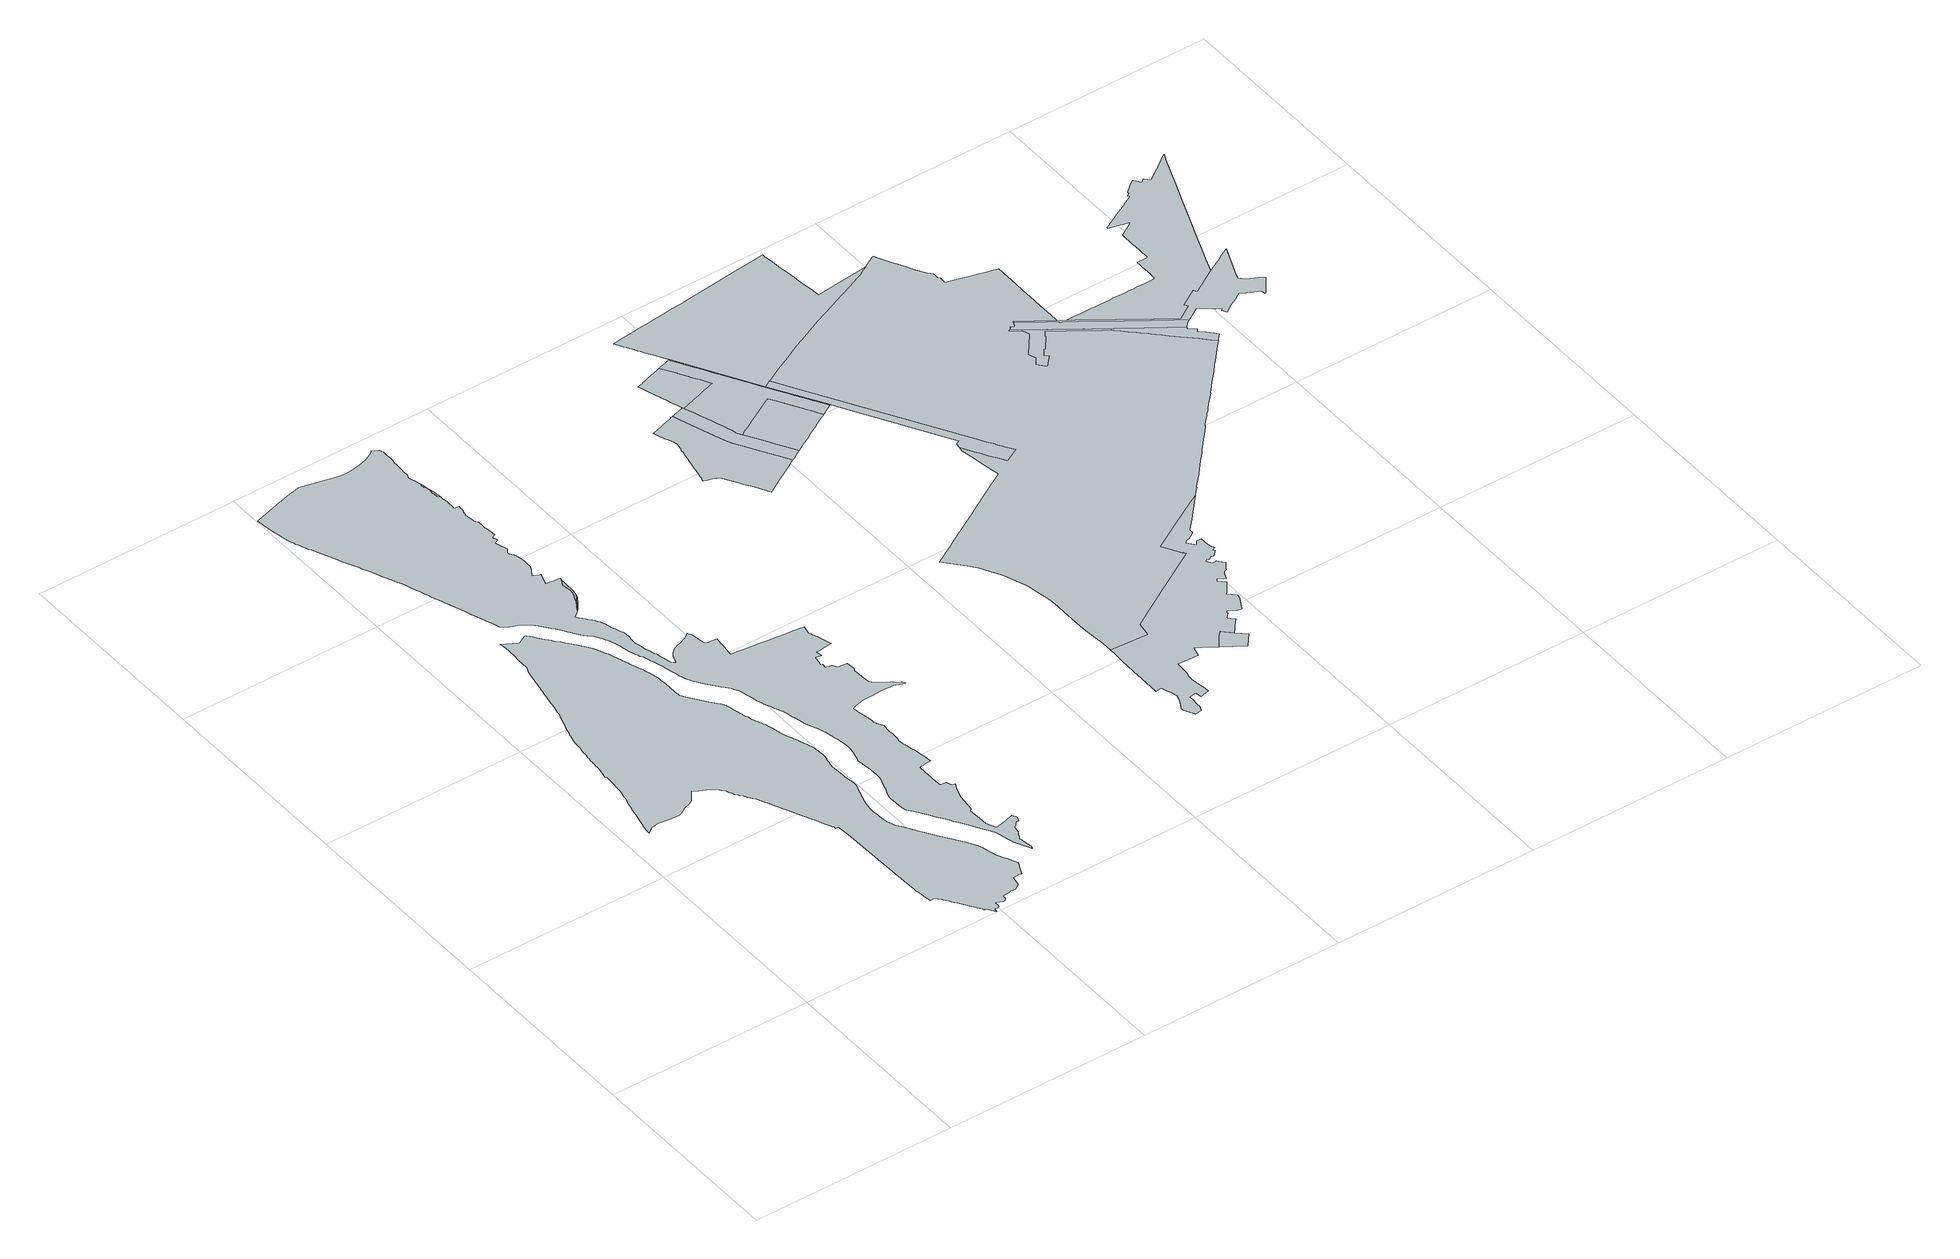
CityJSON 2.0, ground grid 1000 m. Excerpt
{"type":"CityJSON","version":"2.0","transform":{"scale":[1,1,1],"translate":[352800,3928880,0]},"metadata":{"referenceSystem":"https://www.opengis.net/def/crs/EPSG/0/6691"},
"CityObjects":{
"object1":{"type":"GenericCityObject","attributes":{"function":"1","validFromType":"3","custodian":"神奈川県","notificationNumber":"神奈川県告示第446号","prefecture":"14","city":"14150","floorAreaRate":0.8},"geometry":[{"type":"MultiSurface","lod":"1","boundaries":[[[0,1,2,3,4,5,6,7,8,9,10,11,12,13,14,15,16,17,18,19,20,21,22,23,24,25,26,27,28,29,30,31,32,33,34,35,36,37,38,39,40,41,42,43,44,45,46,47,48,49,50,51,52,53,54,55,56,57,58,59,60,61,62,63,64,65,66,67,68,69,70,71,72,73,74,75,76,77,78,79,80,81,82,83,84,85,86,87,88,89,90,91,92,93,94,95,96,97,98,99,100,101,102,103,104,105,106,107,108,109,110,111,112,113,114,115,116,117,118,119,120,121,122,123,124,125,126,127,128,129,130,131,132,133,134,135,136,137,138,139,140,141,142,143,144,145,146,147,148,149,150,151,152,153,154,155,156,157,158,159,160,161,162,163,164,165,166,167,168,169,170,171,172,173,174,175,176,177,178,179,180,181,182,183,184,185,186,187,188,189,190,191,192,193,194,195,196,197,198,199,200,201,202,203,204,205,206,207,208,209,210,211,212,213,214,215,216,217,218,219,220,221,222,223,224,225,226,227,228,229,230,231,232,233,234,235,236,237,238,239,240,241,242,243,244,245,246,247,248,249,250,251,252,253,254,255,256,257,258,259,260,261,262,263,264,265,266,267,268,269,270,271,272,273,274,275,276,277,278,279,280,281,282,283,284,285,286,287,288,289,290,291,292,293,294,295,296,297,298,299,300,301,302,303,304,305,306,307,308,309,310,311,312,313,314,315,316,317,318,319,320,321,322,323,324,325,326,327,328,329,330,331,332,333,334,335,336,337,338,339,340,341,342,343,344,345,346,347,348,349,350,351,352,353,354,355,356,357,358,359,360,361,362,363,364,365,366,367,368,369,370,371,372,373,374,375,376,377,378,379,380,381,382,383,384,385,386,387,388,389,390,391,392,393,394,395,396,397,398,399,400,401,402,403,404,405,406,407,408,409,410,411,412,413,414,415,416,417,418,419,420,421,422,423,424,425,426,427,428,429,430,431,432,433,434,435,436,437,438,439,440,441,442,443,444,445,446,447,448,449]]]}]},
"object2":{"type":"GenericCityObject","attributes":{"function":"1","validFromType":"3","custodian":"神奈川県","notificationNumber":"神奈川県告示第446号","prefecture":"14","city":"14150","floorAreaRate":0.8},"geometry":[{"type":"MultiSurface","lod":"1","boundaries":[[[450,451,452,453,454,455,456,457,458,459,460,461,462,463,464,465,466,467,468,469,470,471,472,473,474,475,476,477,478,479,480,481,482,483,484,485,486,487,488,489,490,491,492,493,494,495,496,497,498,499,500,501,502,503,504,505,506,507,508,509,510,511,512,513,514,515,516,517,518,519,520,521,522,523,524,525,526,527,528,529,530,531,532,533,534,535,536,537,538,539,540,541,542,543,544,545,546,547,548,549,550,551,552,553,554,555,556,557,558,559,560,561,562,563,564,565,566,567,568,569,570,571,572,573,574,575,576,577,578,579,580,581,582,583,584,585,586,587,588,589,590,591,592,593,594,595,596,597,598,599,600,601,602,603,604,605,606,607,608,609,610,611,612,613,614,615,616,617,618,619,620,621,622,623,624,625,626,627,628,629,630,631,632,633,634,635,636,637,638,639,640,641,642,643,644,645,646,647,648,649,650,651,652,653,654,655,656,657,658,659,660,661,662,663,664,665,666,667,668,669,670,671,672,673,674,675,676,677,678,679,680,681,682,683,684,685,686,687,688,689,690,691,692,693,694,695,696,697,698,699,700,701,702,703,704,705,706,707,708,709,710,711,712,713,714,715,716,717,718,719,720,721,722,723,724,725,726,727,728,729,730,731,732,733,734,735,736,737,738,739,740,741,742,743,744,745,746,747,748,749,750,751,752,753,754,755,756,757,758,759,760,761,762,763,764,765,766,767,768,769,770,771,772,773,774,775,776,777,778,779,780,781,782,783,784,785,786,787,788,789,790,791,792,793,794,795,796,797,798,799,800,801,802,803,804,805,806,807,808,809,810,811,812,813,814,815,816,817,818,819,820,821,822,823,824,825,826,827,828,829,830,831,832,833,834,835,836,837,838,839,840,841,842,843,844,845,846,847,848,849,850,851,852,853,854,855,856,857,858,859,860,861,862,863,864,865,866,867,868,869,870,871,872,873,874,875,876,877,878,879,880,881,882,883,884,885,886,887,888,889,890,891,892,893,894,895,896,897,898,899,900,901,902,903,904,905,906,907,908,909,910,911,912,913,914,915,916,917,918,919,920,921,922,923,924,925,926,927,928,929,930,931,932,933,934,935,936,937,938,939,940,941,942,943,944,945,946,947,948,949,950,951,952,953,954,955,956,957,958,959,960,961,962,963,964,965,966,967,968,969,970,971,972,973,974,975,976,977,978,979,980,981,982,983,984,985,986,987,988,989,990,991,992,993,994,995,996,997,998,999,1000,1001,1002,1003,1004,1005,1006,1007,1008,1009,1010,1011,1012,1013,1014,1015,1016,1017,1018,1019,1020,1021,1022,1023,1024,1025,1026,1027,1028,1029,1030,1031,1032,1033,1034,1035,1036,1037,1038,1039,1040,1041,1042,1043,1044,1045,1046,1047,1048,1049,1050,1051,1052,1053,1054,1055,1056,1057,1058,1059,1060,1061,1062,1063,1064,1065,1066,1067,1068,1069,1070,1071,1072,1073,1074,1075,1076,1077,1078,1079,1080,1081,1082,1083,1084,1085,1086,1087,1088,1089,1090,1091,1092,1093,1094,1095,1096,1097,1098,1099,1100,1101,1102,1103,1104]]]}]},
"object3":{"type":"GenericCityObject","attributes":{"function":"1","validFromType":"3","custodian":"神奈川県","notificationNumber":"神奈川県告示第985号","prefecture":"14","city":"14150","floorAreaRate":0.8},"geometry":[{"type":"MultiSurface","lod":"1","boundaries":[[[1105,1106,1107,1108,1109,1110,1111,1112,1113,1114,1115,992]]]}]},
"object4":{"type":"GenericCityObject","attributes":{"function":"1","validFromType":"3","custodian":"神奈川県","notificationNumber":"神奈川県告示第446号","prefecture":"14","city":"14150","floorAreaRate":0.8},"geometry":[{"type":"MultiSurface","lod":"1","boundaries":[[[1116,1117,1118,1119,1120,1121,1002,1001,1000,999,998,997,996,995,994,993,992,1115,1114,1113,1112,1111,1110]]]}]},
"object5":{"type":"GenericCityObject","attributes":{"function":"1","validFromType":"3","custodian":"神奈川県","notificationNumber":"神奈川県告示第11号","prefecture":"14","city":"14150","floorAreaRate":0.8},"geometry":[{"type":"MultiSurface","lod":"1","boundaries":[[[1122,1123,1124,1125,1126,1127,1104,1103,1102,1101,1100,1099,1098,1097,1096,1095,1094,1093,1092,1091]]]}]},
"object6":{"type":"GenericCityObject","attributes":{"function":"12","validFromType":"3","custodian":"相模原市","notificationNumber":"相模原市告示第274号","prefecture":"14","city":"14150","floorAreaRate":2},"geometry":[{"type":"MultiSurface","lod":"1","boundaries":[[[1128,1129,1130,1131,1132,1133,1134,1135,1136,1137,1138,1139,1140,1141,1142,1143,1144,1145,1146,1147,1148,1149,1150,1151,1152,1153,1154,1155,1156,1157,1158,1159,1160,1161,1162,1163,1164,1165,1166,1167,1168,1169,1170,1171,1172,1173,1174,1175,1176,1177,1178,1179,1180,1181,1182,1183,1184,1185,1186,1187,1188,1189,1190,1191,1192,1193,1194,1195,1196,1197,1198,1199,1200,1201,1202,1203,1204,1205,1206,1207,1208,1209,1210,1211,1212,1213,1214,1215,1216,1217,1218,1219,1220,1221,1222,1223,1224,1225]]]}]},
"object7":{"type":"GenericCityObject","attributes":{"function":"11","validFromType":"3","custodian":"相模原市","notificationNumber":"相模原市告示第274号","prefecture":"14","city":"14150","floorAreaRate":2},"geometry":[{"type":"MultiSurface","lod":"1","boundaries":[[[1226,1227,1228,1229,1230,1231,1232,1233,1234,1235,1236,1237,1238,1239,1240,1241,1242,1243,1244,1245,1246,1130,1129,1128,1225,1224,1223,1222,1221,1220,1247,1248,1249,1250,1251,1252,1253,1254,1255,1256,1257,1258]]]}]},
"object8":{"type":"GenericCityObject","attributes":{"function":"3","validFromType":"3","custodian":"相模原市","notificationNumber":"相模原市告示第274号","prefecture":"14","city":"14150","floorAreaRate":2},"geometry":[{"type":"MultiSurface","lod":"1","boundaries":[[[1259,1260,1261,1262,1263,1264,1265,1266,1267,1268,1269,1270,1271,1272,1273,1274,1275,1276,1277,1278,1279,1280,1281,1282,1283,1284,1285,1286,1287,1288,1289,1290,1291,1292,1293,1239,1238,1294,1295,1296,1297,1298,1299,1300,1301,1302,1303,1304,1305,1306,1307,1308]]]}]},
"object9":{"type":"GenericCityObject","attributes":{"function":"3","validFromType":"3","custodian":"相模原市","notificationNumber":"相模原市告示第274号","prefecture":"14","city":"14150","floorAreaRate":2},"geometry":[{"type":"MultiSurface","lod":"1","boundaries":[[[1309,1310,1311,1312,1313,1314,1315,1316,1317,1318,1319,1320,1321,1322,1323,1324,1325,1326,1327,1328,1258,1257,1256,1255,1254,1253,1252,1329,1330,1331,1332,1333,1334,1335,1336,1337,1338,1339,1340,1341,1342,1343,1344,1345,1346,1347]]]}]},
"object10":{"type":"GenericCityObject","attributes":{"function":"9","validFromType":"3","custodian":"神奈川県","notificationNumber":"神奈川県告示第11号","prefecture":"14","city":"14150","floorAreaRate":2},"geometry":[{"type":"MultiSurface","lod":"1","boundaries":[[[1348,1349,1350,1351,1352,1353,1354,1355,1356,1357]]]}]},
"object11":{"type":"GenericCityObject","attributes":{"function":"6","validFromType":"3","custodian":"相模原市","notificationNumber":"相模原市告示第274号","prefecture":"14","city":"14150","floorAreaRate":2},"geometry":[{"type":"MultiSurface","lod":"1","boundaries":[[[1358,1359,1360,1361,1362,1363,1364,1365,1366,1367,1368,1369,1370,1371,1372,1373,1374,1375,1376,1377,1378,1379,1380,1381,1382,1383,1384,1385,1386,1387,1388,1389,1390,1391,1392,1393,1267,1266,1265,1264,1263,1262,1261,1260,1259,1308,1307,1306,1305,1304,1303,1302,1301,1300,1299,1298,1297,1296,1295,1294,1238,1237,1236,1235,1234,1233,1232,1231,1230,1229,1228,1227,1226,1258,1328,1327,1326,1325,1324,1323,1322,1321,1320,1319,1318,1317,1316,1315,1314,1313,1312,1311,1310,1309,1347,1394,1395]]]}]},
"object12":{"type":"GenericCityObject","attributes":{"function":"5","validFromType":"3","custodian":"神奈川県","notificationNumber":"神奈川県告示第11号","prefecture":"14","city":"14150","floorAreaRate":2},"geometry":[{"type":"MultiSurface","lod":"1","boundaries":[[[1351,1350,1349,1348,1357,1396,1397,1398,1399,1400,1401,1402,1403,1404,1405,1406,1407,1408,1409,1410,1411,1412,1413,1414,1415,1416,1417,1418,1419,1420,1421,1422,1423,1424,1425,1426,1427,1428,1429,1430,1431,1432,1433,1434,1435,1436,1437,1438,1439,1440,1441,1442,1443,1444,1445,1446,1447,1448,1449,1450,1451,1452,1453,1454,1455,1456,1457,1458,1459,1460,1461,1462,1463,1464,1465,1466,1467,1468,1469,1470,1471,1472,1473,1474,1475,1476,1477,1478,1479,1480,1481,1482,1483,1484,1485,1486,1487,1488,1489,1490,1491,1492,1493,1494,1495,1496,1497,1498,1499,1500,1501,1502,1503,1504,1505,1506,1507,1508,1509,1510,1511,1512,1513,1514,1515,1516,1517,1518,1519,1520,1521,1522,1523,1524,1525,1526,1527,1528,1529,1530,1531,1532,1533,1534,1535,1536,1537,1538,1539,1540,1541,1542,1543,1544,1352]]]}]},
"object13":{"type":"GenericCityObject","attributes":{"function":"11","validFromType":"3","custodian":"相模原市","notificationNumber":"相模原市告示第274号","prefecture":"14","city":"14150","floorAreaRate":2},"geometry":[{"type":"MultiSurface","lod":"1","boundaries":[[[1386,1385,1384,1383,1382,1381,1380,1379,1378,1377,1376,1375,1374,1373,1372,1371,1370,1369,1545,1546]]]}]},
"object14":{"type":"GenericCityObject","attributes":{"function":"4","validFromType":"3","custodian":"相模原市","notificationNumber":"相模原市告示第274号","prefecture":"14","city":"14150","floorAreaRate":2},"geometry":[{"type":"MultiSurface","lod":"1","boundaries":[[[1369,1368,1367,1366,1365,1364,1363,1362,1361,1360,1359,1358,1395,1547,1545]]]}]},
"object15":{"type":"GenericCityObject","attributes":{"function":"4","validFromType":"3","custodian":"神奈川県","notificationNumber":"神奈川県告示第446号","prefecture":"14","city":"14150","floorAreaRate":2},"geometry":[{"type":"MultiSurface","lod":"1","boundaries":[[[1548,1549,1550,1551,1552,1553,1554,1555,1556,1557,1558,1559,1560,1561,1562,1563,1564,1565,1566,1567,1568,1569,1570,1571,1572,1573,1574,1575,1576,1577,1578,1579,1580,1545,1547]]]}]},
"object16":{"type":"GenericCityObject","attributes":{"function":"11","validFromType":"3","custodian":"神奈川県","notificationNumber":"神奈川県告示第11号","prefecture":"14","city":"14150","floorAreaRate":2},"geometry":[{"type":"MultiSurface","lod":"1","boundaries":[[[1580,1581,1582,1583,1584,1585,1586,1587,1588,1589,1590,1591,1592,1593,1594,1595,1596,1597,1598,1599,1600,1601,1602,1603,1604,1605,1606,1607,1608,1609,1610,1611,1612,1613,1614,1615,1616,1617,1618,1619,1620,1621,1622,1623,1624,1625,1626,1627,1628,1629,1630,1631,1632,1633,1634,1635,1636,1637,1638,1639,1640,1641,1642,1643,1644,1645,1646,1647,1648,1649,1650,1546,1545]]]}]},
"object17":{"type":"GenericCityObject","attributes":{"function":"3","validFromType":"3","custodian":"神奈川県","notificationNumber":"神奈川県告示第446号","prefecture":"14","city":"14150","floorAreaRate":2},"geometry":[{"type":"MultiSurface","lod":"1","boundaries":[[[1651,1652,1653,1654,1655,1656,1657,1658,1659,1660,1661,1662,1663,1664,1665,1666,1667,1668,1669,1670,1671,1672,1673,1674,1675,1676,1677,1678,1679,1680,1681,1682,1683,1684,1685,1686,1687,1688,1689,1690,1691,1692,1693,1694,1695,1696,1697,1698,1699,1700,1701,1702,1703,1704,1705,1706,1707,1708,1709,1596,1595,1594,1593,1592,1591,1590,1589,1588,1587,1586,1585,1584,1583,1582,1581,1580,1579,1578,1577,1576,1575,1574,1573,1572,1571,1570,1569,1568,1567,1566,1565,1564,1563,1562,1561,1560,1559,1558,1557,1556,1710,1711,1712,1713,1714,1715,1716,1717,1718,1719,1720,1721,1722,1723,1724,1725,1726,1727,1728,1729,1730,1731,1732,1733,1734,1735,1736,1737,1738,1739,1740,1741,1742,1493,1492,1491,1490,1489,1488,1487,1486,1485,1484,1483,1482,1481,1480,1479,1743,1744,1745,1746,1747,1748,1749,1750,1751,1752,1753,1754,1755,1756,1757,1758,1759,1760,1761,1762,1763,1764,1765,1766,1767,1768,1769,1770,1771,1772,1773,1774,1775,1776,1777,1778,1779,1780,1781,1782,1783,1784,1785,1786,1787,1788,1789,1790,1791,1792,1793,1794,1795,1796,1797,1798,1799,1800,1801,1802,1803,1804,1805,1806,1807,1808,1809,1810,1811,1812,1813,1814,1815,1816,1817,1818,1819,1820,1821,1822,1823,1824,1825,1826,1827,1828]]]}]},
"object18":{"type":"GenericCityObject","attributes":{"function":"9","validFromType":"3","custodian":"神奈川県","notificationNumber":"神奈川県告示第11号","prefecture":"14","city":"14150","floorAreaRate":2},"geometry":[{"type":"MultiSurface","lod":"1","boundaries":[[[1827,1826,1825,1824,1823,1822,1821,1820,1819,1818,1817,1816,1815,1814,1813,1812,1811,1810,1809,1808,1807,1806,1805,1804,1803,1802,1801,1800,1799,1798,1797,1796,1795,1794,1793,1792,1791,1790,1789,1788,1787,1786,1829,1830,1831,1832,1833,1834,1835,1836,1837,1838,1839,1840,1841,1842,1843,1844,1845,1846,1847,1848,1849,1850,1851,1852,1853,1854,1855,1856,1857,1858,1859,1860,1861,1862,1863,1864,1865,1866,1867,1868,1869,1870,1871,1872,1873,1874,1875,1876,1877,1878,1879,1880,1881,1882,1883,1828]]]}]},
"object19":{"type":"GenericCityObject","attributes":{"function":"9","validFromType":"3","custodian":"神奈川県","notificationNumber":"神奈川県告示第11号","prefecture":"14","city":"14150","floorAreaRate":3},"geometry":[{"type":"MultiSurface","lod":"1","boundaries":[[[1884,1885,1886,1887,1888,1889,1890,1891,1892,1893,1894,1895,1896,1897,1898,1899,1900,1901,1902,1903,1904,1905,1906,1907,1908,1909,1910,1911,1912,1913,1914,1915,1916,1917,1918,1919,1920,1921,1922,1923,1924,1925,1926,1927,1928,1929,1930,1931,1932,1933,1934,1935,1936,1937,1938,1939,1940,1941,1655,1654,1653,1652,1651,1828,1883,1882,1881,1880,1879,1878,1877,1876,1875,1874,1873,1872,1871,1870,1869,1868,1867,1866,1865,1864,1863,1862,1861,1860,1859,1858,1857,1856,1855,1854,1853,1852,1851,1850,1849,1848,1847,1846,1845,1844,1843,1842,1841,1840]]]}]},
"object20":{"type":"GenericCityObject","attributes":{"function":"9","validFromType":"3","custodian":"神奈川県","notificationNumber":"神奈川県告示第11号","prefecture":"14","city":"14150","floorAreaRate":2},"geometry":[{"type":"MultiSurface","lod":"1","boundaries":[[[1942,1943,1944,1945,1946,1947,1948,1949,1950,1951,1952,1953,1954,1955,1956,1957,1958,1959,1960,1961,1962,1963,1658,1657,1656,1655,1941,1940,1939,1938,1937,1936,1935,1934,1933,1932,1931,1930,1929,1928,1927,1926,1925,1924,1923,1922,1921,1920,1919,1918,1917,1916,1915,1914,1913,1912,1911,1910,1909,1908,1907,1906,1905,1904,1903,1902,1901,1900,1899,1898,1897,1896,1895,1894,1893,1892,1891,1890,1889,1888,1887,1964,1965,1966,1967,1968,1969,1970,1971,1972,1973,1974,1975,1976,1977,1978,1979,1980,1981]]]}]},
"object21":{"type":"GenericCityObject","attributes":{"function":"3","validFromType":"3","custodian":"神奈川県","notificationNumber":"神奈川県告示第446号","prefecture":"14","city":"14150","floorAreaRate":2},"geometry":[{"type":"MultiSurface","lod":"1","boundaries":[[[1982,1983,1984,1985,1986,1987,1988,1989,1990,1991,1992,1993,1994,1995,1996,1997,1998,1999,2000,2001,2002,2003,2004,2005,2006,2007,2008,2009,2010,2011,2012,2013,2014,2015,2016,2017,2018,2019,2020,2021,2022,2023,2024,2025,2026,2027,2028,2029,2030,2031,2032,2033,2034,2035,2036,2037,2038,2039,2040,2041,2042,2043,2044,2045,2046,2047,2048,2049,2050,2051,2052,2053,2054,2055,2056,2057,2058,2059,2060,2061,2062,2063,2064,2065,2066,2067,2068,2069,2070,2071,2072,2073,2074,2075,2076,2077,1963,1962,1961,1960,1959,1958,1957,1956,1955,1954,1953]]]}]}
},
"vertices":[
[334,2390,0],[332,2386,0],[330,2381,0],[328,2367,0],[325,2351,0],[320,2329,0],[318,2317,0],[316,2305,0],[315,2304,0],[313,2289,0],[311,2282,0],[309,2269,0],[306,2257,0],[304,2245,0],[301,2231,0],[299,2219,0],[297,2211,0],[295,2202,0],[293,2188,0],[290,2176,0],[289,2167,0],[285,2148,0],[283,2138,0],[280,2127,0],[278,2113,0],[277,2108,0],[275,2100,0],[271,2087,0],[268,2078,0],[264,2067,0],[258,2049,0],[256,2041,0],[253,2032,0],[249,2021,0],[246,2012,0],[242,2001,0],[239,1989,0],[236,1978,0],[232,1966,0],[230,1958,0],[228,1951,0],[226,1941,0],[223,1930,0],[222,1925,0],[219,1909,0],[218,1899,0],[217,1883,0],[215,1873,0],[212,1854,0],[210,1840,0],[209,1829,0],[209,1822,0],[207,1812,0],[206,1802,0],[205,1793,0],[203,1785,0],[202,1776,0],[202,1768,0],[201,1760,0],[201,1753,0],[201,1747,0],[200,1725,0],[199,1717,0],[199,1714,0],[187,1660,0],[195,1658,0],[194,1632,0],[193,1625,0],[191,1609,0],[190,1598,0],[189,1588,0],[188,1579,0],[186,1564,0],[185,1552,0],[183,1540,0],[180,1527,0],[177,1512,0],[175,1501,0],[172,1489,0],[166,1465,0],[159,1443,0],[156,1432,0],[150,1406,0],[144,1379,0],[137,1352,0],[135,1341,0],[132,1328,0],[129,1314,0],[127,1302,0],[124,1289,0],[123,1277,0],[122,1265,0],[128,1268,0],[134,1273,0],[141,1278,0],[149,1285,0],[154,1287,0],[163,1287,0],[173,1289,0],[179,1292,0],[193,1291,0],[236,1286,0],[252,1284,0],[290,1281,0],[304,1287,0],[312,1291,0],[331,1302,0],[342,1309,0],[352,1312,0],[371,1318,0],[376,1321,0],[380,1323,0],[385,1327,0],[390,1333,0],[420,1376,0],[449,1360,0],[463,1352,0],[477,1346,0],[506,1328,0],[512,1324,0],[516,1320,0],[521,1313,0],[526,1307,0],[534,1300,0],[536,1297,0],[539,1290,0],[544,1277,0],[550,1263,0],[555,1254,0],[563,1242,0],[567,1236,0],[573,1229,0],[581,1215,0],[586,1207,0],[594,1196,0],[600,1188,0],[608,1177,0],[611,1171,0],[621,1149,0],[627,1136,0],[634,1122,0],[645,1095,0],[653,1079,0],[659,1064,0],[668,1045,0],[674,1032,0],[679,1021,0],[687,1003,0],[693,990,0],[699,976,0],[706,960,0],[714,943,0],[719,932,0],[726,917,0],[742,879,0],[754,853,0],[758,844,0],[761,844,0],[762,829,0],[767,830,0],[771,829,0],[776,830,0],[779,767,0],[783,605,0],[790,370,0],[792,318,0],[792,317,0],[792,315,0],[792,314,0],[792,312,0],[792,311,0],[792,310,0],[792,308,0],[793,306,0],[793,304,0],[793,302,0],[794,292,0],[794,290,0],[794,288,0],[796,272,0],[797,268,0],[797,266,0],[797,264,0],[802,224,0],[811,223,0],[817,224,0],[824,223,0],[831,217,0],[835,213,0],[841,206,0],[849,193,0],[855,184,0],[862,174,0],[869,164,0],[875,155,0],[882,143,0],[893,127,0],[902,113,0],[907,105,0],[917,90,0],[923,81,0],[931,68,0],[937,58,0],[943,50,0],[948,41,0],[953,46,0],[957,40,0],[962,32,0],[969,21,0],[980,6,0],[981,3,0],[981,7,0],[982,12,0],[982,15,0],[983,19,0],[983,20,0],[984,21,0],[988,21,0],[999,20,0],[1002,20,0],[1005,21,0],[1007,23,0],[1007,26,0],[1008,30,0],[1009,34,0],[1009,39,0],[1008,52,0],[1014,50,0],[1043,39,0],[1046,39,0],[1048,39,0],[1050,40,0],[1052,41,0],[1053,42,0],[1055,44,0],[1056,45,0],[1057,47,0],[1059,49,0],[1060,51,0],[1060,53,0],[1060,54,0],[1062,67,0],[1064,68,0],[1089,71,0],[1096,72,0],[1099,72,0],[1105,75,0],[1108,77,0],[1111,75,0],[1112,75,0],[1114,72,0],[1127,72,0],[1157,91,0],[1163,135,0],[1201,142,0],[1205,139,0],[1207,138,0],[1208,137,0],[1219,163,0],[1239,202,0],[1238,205,0],[1229,224,0],[1215,252,0],[1208,268,0],[1200,285,0],[1194,299,0],[1189,318,0],[1184,336,0],[1180,355,0],[1178,366,0],[1172,382,0],[1164,401,0],[1144,434,0],[1096,505,0],[1078,531,0],[1064,552,0],[1055,566,0],[1045,581,0],[1036,596,0],[1025,615,0],[1018,626,0],[1012,636,0],[1005,647,0],[999,657,0],[992,669,0],[987,676,0],[974,697,0],[968,708,0],[964,717,0],[960,729,0],[956,742,0],[954,752,0],[953,770,0],[952,788,0],[951,798,0],[950,825,0],[950,845,0],[953,866,0],[956,884,0],[960,900,0],[968,924,0],[972,937,0],[978,953,0],[981,966,0],[987,982,0],[991,991,0],[994,1001,0],[995,1007,0],[995,1012,0],[995,1019,0],[994,1027,0],[993,1040,0],[991,1051,0],[990,1060,0],[989,1073,0],[988,1088,0],[987,1099,0],[986,1117,0],[985,1129,0],[984,1145,0],[985,1156,0],[988,1173,0],[990,1185,0],[993,1201,0],[996,1213,0],[999,1229,0],[1000,1240,0],[1000,1247,0],[998,1263,0],[997,1271,0],[996,1281,0],[996,1296,0],[994,1307,0],[992,1313,0],[988,1324,0],[986,1331,0],[983,1339,0],[979,1349,0],[973,1368,0],[971,1374,0],[965,1388,0],[961,1399,0],[957,1409,0],[952,1423,0],[948,1433,0],[944,1449,0],[941,1459,0],[938,1473,0],[934,1486,0],[932,1500,0],[928,1514,0],[926,1526,0],[924,1535,0],[922,1539,0],[918,1548,0],[914,1556,0],[911,1564,0],[907,1575,0],[903,1583,0],[900,1593,0],[898,1599,0],[895,1607,0],[892,1620,0],[890,1625,0],[888,1634,0],[885,1644,0],[883,1651,0],[880,1661,0],[877,1677,0],[874,1692,0],[870,1709,0],[867,1724,0],[864,1733,0],[861,1740,0],[857,1746,0],[852,1755,0],[842,1768,0],[835,1775,0],[827,1786,0],[819,1797,0],[762,1878,0],[752,1891,0],[746,1897,0],[746,1912,0],[745,1931,0],[745,1933,0],[745,1993,0],[745,2007,0],[744,2018,0],[743,2029,0],[742,2042,0],[740,2059,0],[737,2071,0],[733,2091,0],[726,2112,0],[723,2124,0],[720,2131,0],[715,2145,0],[711,2159,0],[707,2171,0],[702,2183,0],[699,2194,0],[695,2208,0],[689,2224,0],[687,2231,0],[684,2238,0],[681,2248,0],[674,2271,0],[671,2279,0],[667,2289,0],[667,2290,0],[661,2305,0],[653,2323,0],[646,2338,0],[637,2355,0],[626,2372,0],[616,2388,0],[609,2398,0],[597,2413,0],[582,2432,0],[566,2453,0],[555,2468,0],[550,2473,0],[548,2476,0],[539,2487,0],[529,2500,0],[522,2509,0],[512,2523,0],[498,2540,0],[491,2550,0],[486,2555,0],[484,2558,0],[480,2563,0],[477,2568,0],[473,2572,0],[469,2577,0],[468,2579,0],[467,2580,0],[464,2584,0],[462,2587,0],[461,2588,0],[452,2584,0],[415,2564,0],[346,2605,0],[346,2600,0],[346,2594,0],[351,2554,0],[349,2501,0],[346,2484,0],[346,2417,0],
[689,3637,0],[684,3655,0],[682,3665,0],[678,3677,0],[673,3692,0],[679,3702,0],[680,3704,0],[681,3709,0],[681,3716,0],[680,3725,0],[680,3730,0],[680,3734,0],[680,3738,0],[681,3742,0],[682,3745,0],[682,3753,0],[684,3782,0],[684,3794,0],[684,3801,0],[684,3805,0],[688,3823,0],[689,3827,0],[689,3834,0],[689,3839,0],[689,3844,0],[688,3849,0],[688,3860,0],[689,3875,0],[689,3886,0],[686,3891,0],[683,3898,0],[680,3904,0],[676,3906,0],[665,3913,0],[657,3918,0],[653,3921,0],[649,3918,0],[641,3911,0],[621,3899,0],[603,3891,0],[580,3883,0],[558,3878,0],[543,3875,0],[517,3871,0],[500,3869,0],[474,3867,0],[466,3868,0],[454,3869,0],[441,3871,0],[273,3910,0],[219,3898,0],[132,3876,0],[86,3863,0],[63,3856,0],[43,3850,0],[17,3842,0],[6,3839,0],[8,3824,0],[11,3807,0],[12,3792,0],[16,3762,0],[18,3749,0],[20,3734,0],[23,3715,0],[26,3698,0],[30,3678,0],[34,3665,0],[37,3651,0],[43,3636,0],[46,3625,0],[53,3609,0],[59,3594,0],[64,3582,0],[70,3568,0],[76,3556,0],[88,3528,0],[96,3509,0],[104,3492,0],[119,3458,0],[125,3445,0],[131,3431,0],[138,3413,0],[144,3400,0],[150,3386,0],[158,3368,0],[168,3348,0],[174,3331,0],[181,3315,0],[190,3296,0],[201,3270,0],[210,3248,0],[218,3230,0],[227,3212,0],[234,3194,0],[241,3178,0],[247,3162,0],[256,3140,0],[262,3121,0],[273,3090,0],[278,3076,0],[286,3053,0],[293,3033,0],[297,3020,0],[304,2999,0],[313,2974,0],[320,2956,0],[328,2931,0],[337,2906,0],[346,2882,0],[354,2856,0],[364,2828,0],[373,2803,0],[378,2786,0],[389,2756,0],[396,2737,0],[403,2716,0],[410,2698,0],[414,2692,0],[419,2688,0],[431,2679,0],[442,2673,0],[457,2667,0],[475,2660,0],[500,2646,0],[511,2639,0],[519,2633,0],[527,2625,0],[534,2617,0],[543,2606,0],[550,2597,0],[557,2589,0],[564,2580,0],[576,2563,0],[583,2555,0],[593,2541,0],[604,2524,0],[610,2516,0],[618,2504,0],[625,2493,0],[633,2480,0],[638,2472,0],[644,2464,0],[650,2456,0],[658,2447,0],[670,2434,0],[677,2427,0],[687,2414,0],[697,2400,0],[703,2392,0],[710,2379,0],[715,2369,0],[720,2360,0],[723,2352,0],[726,2345,0],[731,2327,0],[735,2312,0],[738,2301,0],[742,2284,0],[746,2265,0],[749,2252,0],[754,2234,0],[758,2221,0],[762,2212,0],[767,2199,0],[770,2193,0],[774,2186,0],[778,2175,0],[783,2161,0],[786,2149,0],[790,2135,0],[797,2111,0],[802,2095,0],[806,2078,0],[808,2066,0],[812,2048,0],[818,2022,0],[822,2006,0],[827,1989,0],[834,1970,0],[844,1949,0],[851,1936,0],[861,1921,0],[877,1897,0],[883,1888,0],[891,1878,0],[897,1869,0],[905,1859,0],[919,1842,0],[931,1827,0],[940,1816,0],[947,1807,0],[953,1798,0],[958,1790,0],[962,1780,0],[966,1770,0],[969,1760,0],[971,1752,0],[974,1738,0],[979,1717,0],[981,1707,0],[987,1681,0],[991,1670,0],[995,1659,0],[997,1649,0],[1002,1638,0],[1007,1625,0],[1011,1614,0],[1017,1599,0],[1023,1583,0],[1026,1574,0],[1032,1561,0],[1036,1547,0],[1039,1538,0],[1043,1516,0],[1047,1500,0],[1052,1479,0],[1056,1462,0],[1058,1448,0],[1065,1431,0],[1072,1412,0],[1076,1403,0],[1082,1390,0],[1092,1360,0],[1096,1348,0],[1099,1335,0],[1102,1320,0],[1106,1298,0],[1108,1288,0],[1111,1265,0],[1112,1251,0],[1114,1234,0],[1115,1220,0],[1114,1201,0],[1112,1187,0],[1109,1173,0],[1105,1158,0],[1102,1146,0],[1098,1135,0],[1094,1123,0],[1095,1108,0],[1096,1092,0],[1100,1068,0],[1102,1046,0],[1102,1037,0],[1103,1026,0],[1104,1002,0],[1102,985,0],[1100,973,0],[1096,961,0],[1090,945,0],[1085,931,0],[1080,915,0],[1076,904,0],[1071,893,0],[1066,883,0],[1063,871,0],[1061,860,0],[1060,845,0],[1059,828,0],[1060,813,0],[1062,775,0],[1063,765,0],[1067,752,0],[1073,741,0],[1080,733,0],[1087,723,0],[1092,716,0],[1096,711,0],[1101,705,0],[1109,692,0],[1123,669,0],[1145,634,0],[1163,606,0],[1172,591,0],[1182,575,0],[1194,557,0],[1217,519,0],[1229,499,0],[1245,473,0],[1264,442,0],[1272,428,0],[1279,413,0],[1284,394,0],[1295,346,0],[1302,327,0],[1308,309,0],[1323,279,0],[1335,253,0],[1340,242,0],[1341,243,0],[1343,250,0],[1343,257,0],[1342,266,0],[1341,275,0],[1339,289,0],[1338,293,0],[1337,311,0],[1336,322,0],[1336,326,0],[1337,328,0],[1338,330,0],[1339,332,0],[1347,349,0],[1356,362,0],[1362,393,0],[1365,397,0],[1372,402,0],[1379,409,0],[1387,418,0],[1391,422,0],[1393,421,0],[1400,417,0],[1401,421,0],[1403,426,0],[1409,442,0],[1397,461,0],[1393,460,0],[1360,450,0],[1302,437,0],[1280,486,0],[1280,533,0],[1278,543,0],[1276,586,0],[1286,595,0],[1299,684,0],[1314,733,0],[1330,764,0],[1313,767,0],[1304,793,0],[1274,796,0],[1274,826,0],[1274,934,0],[1274,938,0],[1275,938,0],[1276,938,0],[1279,938,0],[1281,939,0],[1285,939,0],[1291,940,0],[1293,940,0],[1300,941,0],[1315,944,0],[1321,945,0],[1323,945,0],[1324,944,0],[1326,944,0],[1336,946,0],[1334,958,0],[1332,977,0],[1330,992,0],[1329,1001,0],[1328,1010,0],[1322,1041,0],[1318,1053,0],[1313,1084,0],[1312,1094,0],[1308,1105,0],[1307,1111,0],[1306,1126,0],[1307,1131,0],[1309,1138,0],[1310,1139,0],[1311,1175,0],[1310,1197,0],[1314,1244,0],[1299,1270,0],[1294,1287,0],[1292,1297,0],[1291,1310,0],[1283,1362,0],[1283,1363,0],[1277,1405,0],[1294,1411,0],[1343,1426,0],[1364,1426,0],[1392,1426,0],[1411,1427,0],[1441,1427,0],[1489,1426,0],[1498,1426,0],[1509,1422,0],[1522,1417,0],[1536,1411,0],[1546,1406,0],[1548,1407,0],[1549,1408,0],[1545,1415,0],[1540,1423,0],[1520,1434,0],[1510,1445,0],[1503,1451,0],[1491,1456,0],[1476,1466,0],[1459,1479,0],[1438,1499,0],[1430,1503,0],[1430,1514,0],[1429,1523,0],[1428,1536,0],[1427,1565,0],[1425,1586,0],[1425,1591,0],[1423,1594,0],[1433,1613,0],[1432,1623,0],[1430,1640,0],[1429,1653,0],[1418,1654,0],[1403,1655,0],[1392,1656,0],[1386,1657,0],[1383,1658,0],[1381,1660,0],[1379,1666,0],[1371,1681,0],[1363,1680,0],[1359,1681,0],[1352,1682,0],[1346,1684,0],[1339,1686,0],[1344,1707,0],[1334,1709,0],[1335,1715,0],[1338,1730,0],[1339,1733,0],[1345,1762,0],[1375,1756,0],[1369,1785,0],[1364,1787,0],[1375,1787,0],[1381,1788,0],[1392,1789,0],[1419,1791,0],[1446,1794,0],[1452,1795,0],[1451,1797,0],[1445,1818,0],[1436,1848,0],[1429,1867,0],[1426,1873,0],[1420,1895,0],[1416,1907,0],[1418,1916,0],[1421,1927,0],[1423,1937,0],[1425,1948,0],[1420,1948,0],[1411,1949,0],[1371,1953,0],[1350,1956,0],[1311,1960,0],[1283,1964,0],[1260,1966,0],[1239,1969,0],[1211,1971,0],[1175,1976,0],[1138,1980,0],[1110,1983,0],[1092,1985,0],[1075,1987,0],[1077,2006,0],[1080,2023,0],[1082,2040,0],[1084,2064,0],[1087,2086,0],[1088,2097,0],[1088,2099,0],[1071,2101,0],[1051,2103,0],[1040,2104,0],[1035,2105,0],[1033,2109,0],[1027,2134,0],[1025,2146,0],[1023,2163,0],[1021,2179,0],[1017,2187,0],[1010,2201,0],[1006,2198,0],[1000,2193,0],[993,2188,0],[982,2182,0],[975,2178,0],[952,2169,0],[934,2164,0],[922,2160,0],[910,2154,0],[897,2143,0],[890,2137,0],[887,2133,0],[880,2122,0],[869,2096,0],[864,2085,0],[860,2076,0],[860,2077,0],[859,2078,0],[855,2084,0],[851,2088,0],[848,2091,0],[844,2095,0],[842,2106,0],[839,2120,0],[836,2134,0],[832,2150,0],[827,2171,0],[826,2175,0],[822,2190,0],[820,2198,0],[818,2202,0],[812,2215,0],[811,2220,0],[810,2223,0],[809,2227,0],[808,2237,0],[807,2246,0],[806,2254,0],[803,2265,0],[799,2276,0],[799,2285,0],[800,2293,0],[801,2309,0],[803,2325,0],[802,2346,0],[802,2354,0],[801,2362,0],[797,2371,0],[794,2382,0],[787,2402,0],[781,2420,0],[777,2435,0],[773,2451,0],[767,2465,0],[763,2474,0],[756,2486,0],[750,2496,0],[743,2505,0],[735,2514,0],[726,2525,0],[707,2549,0],[697,2563,0],[713,2573,0],[728,2586,0],[735,2593,0],[726,2586,0],[748,2621,0],[760,2642,0],[769,2663,0],[779,2685,0],[783,2699,0],[784,2715,0],[782,2733,0],[778,2758,0],[795,2788,0],[796,2799,0],[788,2800,0],[766,2802,0],[742,2805,0],[727,2807,0],[728,2810,0],[731,2817,0],[747,2866,0],[744,2866,0],[742,2866,0],[740,2866,0],[738,2866,0],[735,2868,0],[728,2871,0],[718,2878,0],[711,2881,0],[717,2891,0],[724,2903,0],[729,2910,0],[733,2916,0],[736,2922,0],[741,2933,0],[742,2939,0],[743,2943,0],[743,2951,0],[743,2971,0],[742,2990,0],[741,2998,0],[740,3005,0],[739,3012,0],[737,3017,0],[735,3023,0],[730,3033,0],[724,3043,0],[720,3052,0],[718,3055,0],[718,3057,0],[718,3059,0],[718,3062,0],[720,3065,0],[723,3069,0],[729,3076,0],[732,3080,0],[727,3095,0],[724,3107,0],[721,3117,0],[717,3134,0],[715,3141,0],[730,3149,0],[732,3155,0],[732,3160,0],[728,3169,0],[726,3174,0],[728,3175,0],[733,3179,0],[742,3185,0],[744,3187,0],[743,3204,0],[739,3238,0],[738,3242,0],[738,3246,0],[739,3256,0],[739,3265,0],[739,3271,0],[738,3289,0],[736,3292,0],[732,3297,0],[729,3301,0],[728,3308,0],[726,3320,0],[724,3333,0],[722,3351,0],[722,3356,0],[723,3362,0],[724,3369,0],[726,3376,0],[728,3381,0],[731,3386,0],[732,3390,0],[732,3394,0],[733,3400,0],[733,3405,0],[733,3413,0],[734,3419,0],[710,3421,0],[711,3429,0],[711,3471,0],[709,3502,0],[709,3511,0],[709,3512,0],[698,3527,0],[696,3546,0],[695,3553,0],[696,3565,0],[698,3578,0],[697,3590,0],[694,3595,0],[690,3600,0],[688,3608,0],[687,3618,0],[689,3629,0],[692,3625,0],
[745,2606,0],[761,2629,0],[766,2636,0],[773,2647,0],[782,2661,0],[786,2672,0],[785,2672,0],[780,2661,0],[768,2643,0],[756,2625,0],[744,2608,0],
[787,2675,0],[790,2688,0],[792,2704,0],[792,2720,0],[793,2745,0],[794,2768,0],
[708,3517,0],[707,3532,0],[704,3555,0],[701,3576,0],[698,3591,0],[694,3616,0],
[1836,3210,0],[1799,3322,0],[1788,3357,0],[1785,3356,0],[1780,3355,0],[1767,3350,0],[1750,3345,0],[1745,3343,0],[1733,3340,0],[1725,3337,0],[1716,3334,0],[1699,3329,0],[1692,3327,0],[1685,3324,0],[1682,3323,0],[1677,3322,0],[1676,3322,0],[1669,3319,0],[1660,3317,0],[1662,3312,0],[1665,3302,0],[1667,3297,0],[1680,3261,0],[1682,3258,0],[1688,3242,0],[1692,3231,0],[1694,3227,0],[1698,3215,0],[1699,3211,0],[1700,3210,0],[1700,3208,0],[1700,3205,0],[1700,3202,0],[1692,3164,0],[1691,3164,0],[1689,3154,0],[1689,3152,0],[1686,3137,0],[1685,3135,0],[1683,3125,0],[1678,3099,0],[1676,3092,0],[1669,3060,0],[1668,3056,0],[1665,3039,0],[1664,3037,0],[1662,3027,0],[1661,3020,0],[1656,2997,0],[1653,2985,0],[1652,2979,0],[1650,2968,0],[1647,2958,0],[1645,2948,0],[1653,2946,0],[1658,2945,0],[1663,2945,0],[1667,2943,0],[1670,2943,0],[1672,2942,0],[1675,2941,0],[1692,2936,0],[1695,2934,0],[1699,2932,0],[1701,2930,0],[1710,2924,0],[1717,2916,0],[1719,2914,0],[1725,2908,0],[1732,2895,0],[1733,2894,0],[1736,2888,0],[1745,2872,0],[1761,2844,0],[1767,2833,0],[1774,2823,0],[1788,2799,0],[1804,2771,0],[1826,2733,0],[1831,2725,0],[1838,2729,0],[1863,2743,0],[1869,2747,0],[1876,2751,0],[1884,2756,0],[1902,2766,0],[1936,2786,0],[1963,2801,0],[1975,2808,0],[1981,2812,0],[1996,2821,0],[2020,2835,0],[2024,2837,0],[1991,2892,0],[1953,2959,0],[1913,3026,0],[1886,3071,0],[1870,3106,0],
[1937,3117,0],[1934,3140,0],[1929,3155,0],[1926,3162,0],[1925,3165,0],[1917,3190,0],[1909,3214,0],[1902,3237,0],[1893,3265,0],[1883,3294,0],[1874,3323,0],[1864,3352,0],[1857,3372,0],[1855,3378,0],[1839,3373,0],[1837,3372,0],[1821,3367,0],[1820,3367,0],[1803,3362,0],[1802,3361,0],[1789,3357,0],[2028,2839,0],[2035,2843,0],[2042,2847,0],[2054,2854,0],[2073,2865,0],[2081,2870,0],[2065,2900,0],[2049,2927,0],[2027,2963,0],[2012,2990,0],[1988,3030,0],[1952,3091,0],
[2040,3446,0],[2019,3482,0],[1999,3516,0],[1993,3527,0],[1968,3570,0],[1967,3572,0],[1940,3618,0],[1936,3626,0],[1928,3639,0],[1927,3639,0],[1916,3636,0],[1909,3633,0],[1905,3632,0],[1903,3631,0],[1901,3631,0],[1890,3627,0],[1881,3624,0],[1873,3622,0],[1855,3616,0],[1838,3611,0],[1821,3606,0],[1818,3605,0],[1818,3604,0],[1803,3600,0],[1789,3595,0],[1788,3595,0],[1790,3589,0],[1796,3570,0],[1805,3539,0],[1814,3512,0],[1821,3486,0],[1823,3482,0],[1830,3459,0],[1838,3431,0],[1847,3402,0],[1918,3391,0],[1927,3394,0],[1932,3396,0],[1937,3398,0],[1943,3399,0],[1949,3401,0],[1960,3405,0],[1973,3409,0],[1995,3416,0],[2007,3420,0],[2014,3422,0],[2017,3423,0],[2027,3426,0],[2030,3427,0],[2048,3432,0],
[2296,3005,0],[2270,3049,0],[2268,3053,0],[2242,3098,0],[2237,3107,0],[2229,3121,0],[2212,3150,0],[2210,3154,0],[2184,3198,0],[2179,3207,0],[2174,3215,0],[2100,3174,0],[2060,3151,0],[2054,3149,0],[2034,3137,0],[2018,3128,0],[2001,3119,0],[1985,3110,0],[1981,3107,0],[1972,3102,0],[2086,2873,0],[2091,2876,0],[2105,2884,0],[2127,2897,0],[2155,2913,0],[2182,2929,0],[2190,2933,0],[2203,2940,0],[2211,2945,0],[2214,2947,0],[2218,2949,0],[2225,2953,0],[2226,2954,0],[2228,2955,0],[2231,2957,0],[2248,2967,0],[2262,2975,0],[2280,2985,0],[2301,2997,0],
[2793,899,0],[2782,888,0],[2772,876,0],[2741,836,0],[2732,823,0],[2779,792,0],[2825,761,0],[2831,757,0],[2880,817,0],[2836,858,0],
[2351,3037,0],[2326,3080,0],[2324,3084,0],[2297,3129,0],[2292,3138,0],[2284,3153,0],[2267,3182,0],[2264,3186,0],[2239,3230,0],[2234,3239,0],[2226,3251,0],[2210,3280,0],[2197,3302,0],[2171,3346,0],[2166,3356,0],[2142,3397,0],[2137,3405,0],[2126,3424,0],[2113,3447,0],[2107,3457,0],[2095,3477,0],[2074,3514,0],[2054,3548,0],[2049,3558,0],[2023,3602,0],[2022,3604,0],[1995,3650,0],[1991,3658,0],[1990,3659,0],[1984,3657,0],[1977,3655,0],[1967,3651,0],[1959,3649,0],[1942,3644,0],[1938,3643,0],[1936,3642,0],[2350,3026,0],[2356,3029,0],
[2852,878,0],[2867,896,0],[2875,905,0],[2877,908,0],[2893,926,0],[2878,943,0],[2868,952,0],[2867,953,0],[2889,976,0],[2886,980,0],[2897,993,0],[2930,967,0],[2952,963,0],[2975,1006,0],[2983,1019,0],[2984,1022,0],[2987,1028,0],[2989,1034,0],[2990,1039,0],[2992,1046,0],[2957,1077,0],[2965,1086,0],[2983,1109,0],[2983,1110,0],[2993,1123,0],[3000,1134,0],[3004,1140,0],[2990,1153,0],[2982,1159,0],[2973,1167,0],[2984,1182,0],[3016,1159,0],[3017,1162,0],[3024,1177,0],[3030,1190,0],[3034,1195,0],[3040,1201,0],[3041,1202,0],[3043,1202,0],[3048,1201,0],[3053,1209,0],[3055,1214,0],[3075,1243,0],[3054,1267,0],[3049,1273,0],[3047,1272,0],[3046,1271,0],[3042,1270,0],[3036,1271,0],[3029,1274,0],[3012,1296,0],[3024,1306,0],[3025,1306,0],[3032,1297,0],[3052,1313,0],[3059,1305,0],[3086,1329,0],[3080,1338,0],[3097,1347,0],[3094,1353,0],[3089,1362,0],[3084,1380,0],[3085,1425,0],[3061,1426,0],[3046,1403,0],[3016,1442,0],[3019,1446,0],[3033,1454,0],[3041,1455,0],[3059,1465,0],[3080,1477,0],[3080,1482,0],[3080,1492,0],[3079,1498,0],[3096,1516,0],[3111,1531,0],[3113,1533,0],[3115,1535,0],[3116,1536,0],[3140,1563,0],[3146,1570,0],[3183,1611,0],[3203,1633,0],[3228,1662,0],[3190,1641,0],[3047,1558,0],[2938,1495,0],[2920,1484,0],[2964,1403,0],[2968,1397,0],[2972,1401,0],[2976,1392,0],[2979,1384,0],[2758,1254,0],[2637,1183,0],[2554,1134,0],[2544,1062,0],[2358,1074,0],[2358,1069,0],[2357,1037,0],[2356,985,0],[2354,907,0],[2353,850,0],[2351,747,0],[2383,754,0],[2392,723,0],[2400,701,0],[2405,682,0],[2407,676,0],[2406,673,0],[2404,667,0],[2393,640,0],[2383,619,0],[2371,598,0],[2371,596,0],[2371,591,0],[2373,580,0],[2377,571,0],[2379,566,0],[2383,560,0],[2398,534,0],[2428,538,0],[2441,563,0],[2440,587,0],[2442,608,0],[2443,637,0],[2444,637,0],[2465,639,0],[2469,639,0],[2480,640,0],[2480,633,0],[2482,611,0],[2527,620,0],[2527,625,0],[2524,654,0],[2524,655,0],[2517,722,0],[2518,734,0],[2518,738,0],[2519,745,0],[2524,769,0],[2525,776,0],[2527,805,0],[2529,836,0],[2561,834,0],[2610,831,0],[2630,830,0],[2642,880,0],[2698,846,0],
[2213,3282,0],[1994,3660,0],
[2359,3031,0],
[2430,2909,0],[2487,2811,0],[2554,2694,0],[2555,2694,0],[2555,2693,0],[2614,2590,0],[2652,2527,0],[2630,2516,0],[2627,2490,0],[2641,2465,0],[2661,2432,0],[2676,2407,0],[2693,2377,0],[2714,2342,0],[2728,2320,0],[2735,2310,0],[2738,2306,0],[2807,2343,0],[2795,2360,0],[2781,2384,0],[2773,2395,0],[2768,2404,0],[2763,2413,0],[2754,2428,0],[2748,2439,0],[2742,2447,0],[2730,2468,0],[2715,2495,0],[2704,2516,0],[2681,2551,0],[2286,3235,0],[2259,3281,0],[2247,3302,0],
[2323,3343,0],[2393,3378,0],[2473,3418,0],[2508,3433,0],[2552,3455,0],[2636,3493,0],[2740,3537,0],[2773,3551,0],[2819,3571,0],[2872,3593,0],[2907,3608,0],[2930,3618,0],[2953,3627,0],[2974,3639,0],[2995,3651,0],[3002,3655,0],[2989,3654,0],[2810,3634,0],[2740,3627,0],[2738,3647,0],[2736,3664,0],[2734,3684,0],[2731,3714,0],[2727,3749,0],[2724,3776,0],[2721,3811,0],[2718,3836,0],[2716,3855,0],[2714,3873,0],[2709,3922,0],[2705,3956,0],[2705,3960,0],[2704,3970,0],[2681,3967,0],[2669,3966,0],[2569,3955,0],[2526,3950,0],[2492,3947,0],[2405,3937,0],[2371,3933,0],[2256,3920,0],[2237,3919,0],[2200,3915,0],[2174,3912,0],[2137,3908,0],[2103,3904,0],[2084,3902,0],[2072,3900,0],[2017,3895,0],[1962,3889,0],[1919,3884,0],[1883,3880,0],[1869,3878,0],[1870,3876,0],[1892,3838,0],[1896,3832,0],[1899,3826,0],[1906,3814,0],[1915,3798,0],[1923,3784,0],[1930,3772,0],[1940,3755,0],[1953,3733,0],[1963,3715,0],[1966,3710,0],[1970,3703,0],[1975,3695,0],[1979,3688,0],[1986,3675,0],[1993,3663,0],
[3254,2984,0],[3254,2992,0],[3270,2981,0],[3282,3001,0],[3283,3004,0],[3286,3015,0],[3359,2962,0],[3436,2908,0],[3436,2921,0],[3436,2979,0],[3436,3001,0],[3436,3031,0],[3437,3064,0],[3437,3100,0],[3437,3148,0],[3438,3197,0],[3438,3225,0],[3438,3260,0],[3438,3277,0],[3438,3296,0],[3439,3318,0],[3432,3320,0],[3418,3324,0],[3389,3331,0],[3373,3335,0],[3360,3339,0],[3328,3347,0],[3313,3351,0],[3276,3361,0],[3232,3373,0],[3209,3379,0],[3208,3388,0],[3208,3395,0],[3208,3403,0],[3209,3410,0],[3210,3416,0],[3202,3419,0],[3202,3426,0],[3202,3435,0],[3202,3447,0],[3202,3452,0],[3199,3454,0],[3197,3456,0],[3195,3458,0],[3195,3459,0],[3194,3459,0],[3192,3462,0],[3191,3464,0],[3190,3466,0],[3188,3466,0],[3178,3482,0],[3157,3519,0],[3129,3573,0],[3103,3622,0],[3078,3672,0],[3069,3690,0],[3069,3691,0],[3062,3688,0],[3031,3671,0],[2624,2471,0],[2624,2468,0],[2632,2417,0],[2635,2404,0],[2637,2382,0],[2644,2333,0],[2656,2258,0],[2653,2256,0],[2559,2202,0],[2435,2129,0],[2412,2116,0],[2269,2032,0],[2212,1999,0],[2125,1949,0],[2201,1859,0],[2231,1821,0],[2257,1775,0],[2283,1728,0],[2293,1701,0],[2313,1647,0],[2323,1617,0],[2327,1603,0],[2333,1569,0],[2343,1512,0],[2348,1472,0],[2348,1461,0],[2349,1431,0],[2348,1380,0],[2348,1335,0],[2348,1268,0],[2351,1223,0],[2355,1172,0],[2358,1126,0],[3234,1669,0],[3264,1701,0],[3268,1707,0],[3298,1739,0],[3312,1754,0],[3320,1762,0],[3323,1766,0],[3324,1766,0],[3379,1830,0],[3410,1864,0],[3416,1871,0],[3421,1877,0],[3440,1899,0],[3451,1910,0],[3455,1915,0],[3471,1934,0],[3493,1957,0],[3525,1994,0],[3532,2005,0],[3554,2029,0],[3560,2035,0],[3575,2052,0],[3579,2055,0],[3590,2068,0],[3592,2068,0],[3607,2086,0],[3608,2088,0],[3616,2097,0],[3635,2118,0],[3639,2121,0],[3641,2123,0],[3672,2156,0],[3672,2157,0],[3696,2184,0],[3701,2189,0],[3731,2223,0],[3762,2257,0],[3792,2291,0],[3801,2301,0],[3824,2326,0],[3858,2364,0],[3861,2367,0],[3896,2406,0],[3896,2407,0],[3893,2410,0],[3890,2413,0],[3861,2442,0],[3839,2465,0],[3806,2498,0],[3783,2521,0],[3767,2537,0],[3752,2552,0],[3730,2575,0],[3711,2594,0],[3698,2607,0],[3690,2615,0],[3681,2623,0],[3666,2638,0],[3653,2650,0],[3629,2675,0],[3606,2697,0],[3605,2699,0],[3586,2718,0],[3580,2724,0],[3571,2730,0],[3550,2744,0],[3427,2831,0],[3356,2881,0],[3337,2856,0],[3341,2854,0],[3290,2789,0],[3283,2789,0],[3260,2758,0],[3279,2744,0],[3230,2692,0],[3215,2713,0],[3198,2734,0],[3205,2743,0],[3223,2766,0],[3210,2802,0],[3290,2902,0],[3293,2906,0],[3280,2938,0],[3272,2943,0],[3232,2971,0],[3240,2976,0],
[3904,2416,0],[3926,2440,0],[3911,2456,0],[3898,2470,0],[3893,2476,0],[3888,2481,0],[3883,2486,0],[3880,2489,0],[3862,2507,0],[3873,2519,0],[3837,2543,0],[3842,2551,0],[3813,2574,0],[3778,2598,0],[3760,2610,0],[3742,2623,0],[3723,2635,0],[3714,2642,0],[3700,2652,0],[3681,2665,0],[3664,2676,0],[3635,2696,0],[3617,2709,0],[3598,2723,0],[3587,2730,0],[3579,2736,0],[3568,2743,0],[3556,2752,0],[3547,2758,0],[3539,2764,0],[3533,2768,0],[3523,2775,0],[3508,2785,0],[3492,2797,0],[3478,2807,0],[3471,2811,0],[3464,2817,0],[3458,2821,0],[3450,2827,0],[3437,2836,0],[3428,2842,0],[3413,2852,0],[3395,2865,0],[3387,2871,0],[3379,2876,0],[3369,2884,0],[3355,2894,0],[3345,2901,0],[3330,2911,0],[3308,2928,0],[3294,2937,0],[3286,2943,0],[3275,2950,0],[3260,2961,0],[3249,2969,0],
[3845,2555,0],[3859,2573,0],[3873,2582,0],[3879,2585,0],[3856,2602,0],[3852,2604,0],[3847,2607,0],[3840,2613,0],[3828,2621,0],[3816,2629,0],[3793,2645,0],[3786,2650,0],[3773,2659,0],[3759,2668,0],[3749,2675,0],[3738,2683,0],[3729,2689,0],[3716,2698,0],[3709,2702,0],[3697,2711,0],[3686,2719,0],[3673,2728,0],[3660,2737,0],[3624,2762,0],[3616,2769,0],[3606,2776,0],[3591,2785,0],[3582,2792,0],[3567,2803,0],[3555,2812,0],[3543,2820,0],[3533,2827,0],[3526,2832,0],[3516,2839,0],[3504,2848,0],[3496,2853,0],[3487,2860,0],[3476,2867,0],[3463,2877,0],[3453,2883,0],[3450,2886,0],[3437,2886,0],[3436,2895,0],[3429,2900,0],[3419,2908,0],[3405,2917,0],[3397,2923,0],[3386,2930,0],[3375,2938,0],[3361,2948,0],[3349,2957,0],[3343,2961,0],[3337,2965,0],[3329,2971,0],[3317,2980,0],[3307,2987,0],[3299,2992,0],[3288,3000,0],
[4275,2631,0],[4228,2655,0],[4221,2659,0],[4217,2661,0],[4201,2684,0],[4210,2707,0],[4272,2860,0],[4226,2835,0],[4210,2825,0],[4150,2791,0],[4141,2787,0],[4137,2785,0],[4016,2711,0],[4006,2728,0],[3920,2675,0],[3930,2658,0],[3857,2612,0],[3766,2675,0],[3637,2767,0],[3552,2826,0],[3500,2863,0],[3468,2886,0],[3903,2600,0],[3947,2628,0],[3990,2593,0],[4011,2577,0],[4034,2562,0],[4024,2554,0],[4037,2534,0],[4072,2557,0],[4111,2579,0],[4130,2590,0],[4145,2599,0],[4172,2585,0],[4216,2563,0],[4225,2559,0],[4232,2552,0],[4235,2535,0],[4236,2535,0],[4296,2616,0],
[4167,2864,0],[4184,2904,0],[4219,2991,0],[4260,3092,0],[4313,3224,0],[4351,3319,0],[4412,3470,0],[4426,3501,0],[4417,3495,0],[4398,3482,0],[4395,3480,0],[4381,3469,0],[4360,3453,0],[4355,3450,0],[4345,3442,0],[4330,3433,0],[4313,3420,0],[4295,3407,0],[4286,3401,0],[4266,3426,0],[4246,3412,0],[4238,3425,0],[4234,3430,0],[4231,3435,0],[4223,3446,0],[4192,3422,0],[4188,3418,0],[4167,3401,0],[4159,3394,0],[4163,3388,0],[4161,3387,0],[4155,3383,0],[4152,3381,0],[4147,3377,0],[4149,3375,0],[4153,3369,0],[4150,3367,0],[4132,3357,0],[4113,3347,0],[4097,3338,0],[4073,3325,0],[4056,3316,0],[4040,3308,0],[4032,3303,0],[4017,3295,0],[4009,3291,0],[3990,3280,0],[3981,3276,0],[3970,3270,0],[3963,3266,0],[3959,3264,0],[3957,3258,0],[4019,3243,0],[4024,3242,0],[4055,3234,0],[4046,3227,0],[4044,3226,0],[4033,3219,0],[3985,3190,0],[3982,3188,0],[3980,3114,0],[3981,3099,0],[3981,3063,0],[3981,3046,0],[3980,3016,0],[3978,3012,0],[3974,3010,0],[3969,3009,0],[3963,3009,0],[3926,3010,0],[3925,2990,0],[3925,2975,0],[3925,2951,0],[3925,2917,0],[3924,2899,0],[3924,2889,0],[3918,2882,0],[3899,2882,0],[3867,2883,0],[3846,2883,0],[3830,2883,0],[3818,2883,0],[3793,2883,0],[3769,2883,0],[3740,2884,0],[3715,2884,0],[3692,2884,0],[3636,2884,0],[3616,2884,0],[3601,2885,0],[3570,2885,0],[3545,2885,0],[3519,2885,0],[3502,2886,0],[3493,2886,0],[3478,2886,0]
]}
